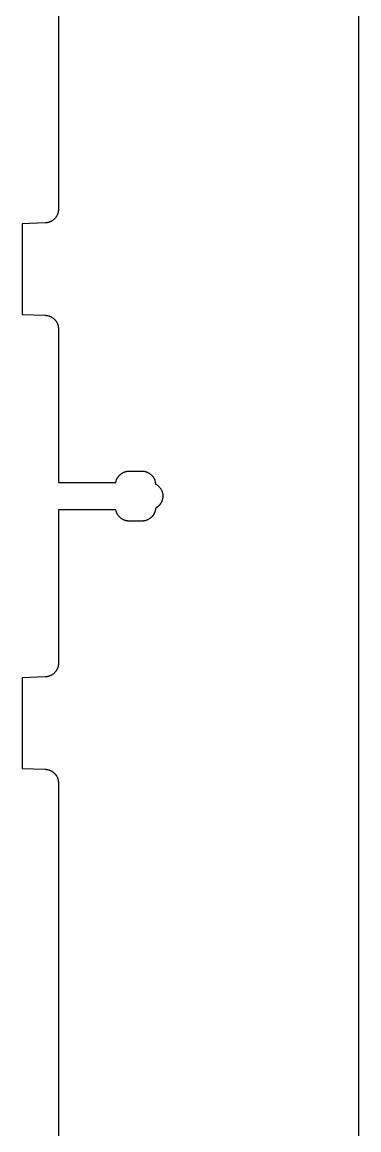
# Model space of a CAD drawing. Header units: metres. Extents: x 0 to 334, y 0 to 488.
# Drawn here: x -0.1 to 37, y 122 to 244 of the extents above; entities that cross this region are included whole.
import ezdxf

# ---------------------------------------------------------------- set-up
doc = ezdxf.new("R2010")
doc.units = ezdxf.units.M

msp = doc.modelspace()

# ---------------------------------------------------------------- linework, layer by layer
for p, q in [((37, 85.7178), (37, 446)), ((3.90039, 282.212), (3.90039, 223.389)), ((3.89648, 223.283), (3.89453, 223.258)), ((3.89746, 223.31), (3.89648, 223.283)), ((3.89941, 223.336), (3.89746, 223.31)), ((3.90039, 223.389), (3.89941, 223.362)), ((3.89941, 223.362), (3.89941, 223.336)), ((3.10449, 222.063), (3.03418, 222.028)), ((3.12695, 222.076), (3.10449, 222.063)), ((3.15039, 222.089), (3.12695, 222.076)), ((3.19531, 222.116), (3.15039, 222.089)), ((3.2168, 222.13), (3.19531, 222.116)), ((3.23926, 222.145), (3.2168, 222.13)), ((3.26074, 222.159), (3.23926, 222.145)), ((3.28125, 222.175), (3.26074, 222.159)), ((3.30273, 222.19), (3.28125, 222.175)), ((3.32324, 222.206), (3.30273, 222.19)), ((3.36426, 222.239), (3.32324, 222.206)), ((3.38379, 222.256), (3.36426, 222.239)), ((3.42285, 222.291), (3.38379, 222.256)), ((3.46094, 222.327), (3.42285, 222.291)), ((3.49707, 222.365), (3.46094, 222.327)), ((3.53223, 222.404), (3.49707, 222.365)), ((3.54883, 222.424), (3.53223, 222.404)), ((3.58203, 222.465), (3.54883, 222.424)), ((3.59766, 222.485), (3.58203, 222.465)), ((3.62891, 222.528), (3.59766, 222.485)), ((3.6582, 222.571), (3.62891, 222.528)), ((3.67188, 222.594), (3.6582, 222.571)), ((3.68555, 222.615), (3.67188, 222.594)), ((3.69922, 222.639), (3.68555, 222.615)), ((3.72461, 222.684), (3.69922, 222.639)), ((3.75977, 222.754), (3.72461, 222.684)), ((3.77051, 222.778), (3.75977, 222.754)), ((3.78027, 222.802), (3.77051, 222.778)), ((3.79102, 222.826), (3.78027, 222.802)), ((3.80078, 222.851), (3.79102, 222.826)), ((3.81836, 222.899), (3.80078, 222.851)), ((3.82617, 222.925), (3.81836, 222.899)), ((3.83398, 222.949), (3.82617, 222.925)), ((3.8418, 222.975), (3.83398, 222.949)), ((3.85547, 223.025), (3.8418, 222.975)), ((3.86719, 223.076), (3.85547, 223.025)), ((3.87207, 223.102), (3.86719, 223.076)), ((3.87695, 223.128), (3.87207, 223.102)), ((3.88184, 223.153), (3.87695, 223.128)), ((3.88574, 223.18), (3.88184, 223.153)), ((3.88867, 223.205), (3.88574, 223.18)), ((3.89453, 223.258), (3.88867, 223.205)), ((2.45215, 221.889), (-0.09961, 221.8)), ((-0.09961, 221.8), (-0.09961, 211.8)), ((2.47852, 221.891), (2.45215, 221.889)), ((2.50488, 221.892), (2.47852, 221.891)), ((2.53027, 221.894), (2.50488, 221.892)), ((2.58301, 221.899), (2.53027, 221.894)), ((2.6084, 221.902), (2.58301, 221.899)), ((2.63477, 221.906), (2.6084, 221.902)), ((2.66016, 221.911), (2.63477, 221.906)), ((2.68652, 221.916), (2.66016, 221.911)), ((2.71191, 221.921), (2.68652, 221.916)), ((2.7627, 221.933), (2.71191, 221.921)), ((2.81348, 221.946), (2.7627, 221.933)), ((2.83887, 221.954), (2.81348, 221.946)), ((2.86328, 221.962), (2.83887, 221.954)), ((2.88867, 221.97), (2.86328, 221.962)), ((2.91309, 221.979), (2.88867, 221.97)), ((2.9375, 221.988), (2.91309, 221.979)), ((2.96191, 221.997), (2.9375, 221.988)), ((2.98633, 222.008), (2.96191, 221.997)), ((3.00977, 222.018), (2.98633, 222.008)), ((3.03418, 222.028), (3.00977, 222.018)), ((-0.09961, 211.8), (2.45215, 211.711)), ((2.45215, 211.711), (2.47852, 211.71)), ((2.47852, 211.71), (2.50488, 211.708)), ((2.50488, 211.708), (2.53027, 211.706)), ((2.53027, 211.706), (2.58301, 211.7)), ((2.58301, 211.7), (2.6084, 211.697)), ((2.6084, 211.697), (2.63477, 211.693)), ((2.63477, 211.693), (2.66016, 211.689)), ((2.66016, 211.689), (2.68652, 211.685)), ((2.68652, 211.685), (2.78809, 211.661)), ((2.78809, 211.661), (2.81348, 211.653)), ((2.81348, 211.653), (2.83887, 211.646)), ((2.83887, 211.646), (2.86328, 211.639)), ((2.86328, 211.639), (2.88867, 211.63)), ((2.88867, 211.63), (2.9375, 211.612)), ((2.9375, 211.612), (2.98633, 211.593)), ((2.98633, 211.593), (3.00977, 211.582)), ((3.00977, 211.582), (3.03418, 211.571)), ((3.03418, 211.571), (3.10449, 211.536)), ((3.10449, 211.536), (3.12695, 211.523)), ((3.12695, 211.523), (3.15039, 211.511)), ((3.15039, 211.511), (3.19531, 211.483)), ((3.19531, 211.483), (3.2168, 211.47)), ((3.2168, 211.47), (3.23926, 211.455)), ((3.23926, 211.455), (3.26074, 211.44)), ((3.26074, 211.44), (3.28125, 211.426)), ((3.28125, 211.426), (3.30273, 211.41)), ((3.30273, 211.41), (3.32324, 211.394)), ((3.32324, 211.394), (3.34375, 211.378)), ((3.34375, 211.378), (3.36426, 211.361)), ((3.36426, 211.361), (3.44238, 211.291)), ((3.44238, 211.291), (3.47949, 211.254)), ((3.47949, 211.254), (3.49707, 211.234)), ((3.49707, 211.234), (3.51465, 211.216)), ((3.51465, 211.216), (3.53223, 211.196)), ((3.53223, 211.196), (3.54883, 211.176)), ((3.54883, 211.176), (3.56543, 211.156)), ((3.56543, 211.156), (3.58203, 211.136)), ((3.58203, 211.136), (3.59766, 211.114)), ((3.59766, 211.114), (3.61328, 211.094)), ((3.61328, 211.094), (3.62891, 211.072)), ((3.62891, 211.072), (3.64355, 211.051)), ((3.64355, 211.051), (3.6582, 211.028)), ((3.6582, 211.028), (3.67188, 211.007)), ((3.67188, 211.007), (3.69922, 210.962)), ((3.69922, 210.962), (3.71191, 210.939)), ((3.71191, 210.939), (3.72461, 210.916)), ((3.72461, 210.916), (3.75977, 210.846)), ((3.75977, 210.846), (3.77051, 210.822)), ((3.77051, 210.822), (3.78027, 210.798)), ((3.78027, 210.798), (3.79102, 210.773)), ((3.79102, 210.773), (3.80078, 210.749)), ((3.80078, 210.749), (3.81836, 210.7)), ((3.81836, 210.7), (3.82617, 210.676)), ((3.82617, 210.676), (3.8418, 210.625)), ((3.8418, 210.625), (3.85547, 210.574)), ((3.85547, 210.574), (3.86719, 210.523)), ((3.86719, 210.523), (3.87695, 210.473)), ((3.87695, 210.473), (3.88184, 210.446)), ((3.88184, 210.446), (3.88574, 210.421)), ((3.88574, 210.421), (3.8916, 210.368)), ((3.8916, 210.368), (3.89453, 210.343)), ((3.89453, 210.343), (3.89648, 210.316)), ((3.89648, 210.316), (3.89746, 210.29)), ((3.89746, 210.29), (3.89941, 210.264)), ((3.89941, 210.264), (3.89941, 210.238)), ((3.89941, 210.238), (3.90039, 210.212)), ((3.90039, 210.212), (3.90039, 193.3)), ((10.5078, 193.961), (10.5244, 193.981)), ((10.5244, 193.981), (10.54, 194.002)), ((10.54, 194.002), (10.5566, 194.021)), ((10.5566, 194.021), (10.5918, 194.061)), ((10.5918, 194.061), (10.6094, 194.079)), ((10.6094, 194.079), (10.627, 194.099)), ((10.627, 194.099), (10.6455, 194.117)), ((10.6455, 194.117), (10.6826, 194.152)), ((10.6826, 194.152), (10.7217, 194.188)), ((10.7217, 194.188), (10.7422, 194.204)), ((10.7422, 194.204), (10.7617, 194.221)), ((10.7617, 194.221), (10.8027, 194.252)), ((10.8027, 194.252), (10.8242, 194.268)), ((10.8242, 194.268), (10.8447, 194.282)), ((10.8447, 194.282), (10.8662, 194.297)), ((10.8662, 194.297), (10.8887, 194.312)), ((10.8887, 194.312), (10.9102, 194.325)), ((10.9102, 194.325), (10.9326, 194.339)), ((10.9326, 194.339), (10.9775, 194.364)), ((10.9775, 194.364), (11.001, 194.377)), ((11.001, 194.377), (11.0234, 194.389)), ((11.0234, 194.389), (11.0469, 194.4)), ((11.0469, 194.4), (11.0938, 194.422)), ((11.0938, 194.422), (11.1182, 194.433)), ((11.1182, 194.433), (11.1416, 194.442)), ((11.1416, 194.442), (11.166, 194.452)), ((11.166, 194.452), (11.2148, 194.47)), ((11.2148, 194.47), (11.2402, 194.478)), ((11.2402, 194.478), (11.2891, 194.493)), ((11.2891, 194.493), (11.3145, 194.5)), ((11.3145, 194.5), (11.3906, 194.518)), ((11.3906, 194.518), (11.4668, 194.532)), ((11.4668, 194.532), (11.4932, 194.535)), ((11.4932, 194.535), (11.5186, 194.539)), ((11.5186, 194.539), (11.5439, 194.542)), ((11.5439, 194.542), (11.5703, 194.544)), ((11.5703, 194.544), (11.5957, 194.547)), ((11.5957, 194.547), (11.6484, 194.549)), ((11.6484, 194.549), (11.6738, 194.55)), ((11.6738, 194.55), (13.126, 194.55)), ((13.126, 194.55), (13.2041, 194.547)), ((13.2041, 194.547), (13.2295, 194.544)), ((13.2295, 194.544), (13.2559, 194.542)), ((13.2559, 194.542), (13.2812, 194.539)), ((13.2812, 194.539), (13.3076, 194.535)), ((13.3076, 194.535), (13.333, 194.532)), ((13.333, 194.532), (13.4092, 194.518)), ((13.4092, 194.518), (13.4854, 194.5)), ((13.4854, 194.5), (13.5107, 194.493)), ((13.5107, 194.493), (13.5352, 194.485)), ((13.5352, 194.485), (13.5605, 194.478)), ((13.5605, 194.478), (13.585, 194.47)), ((13.585, 194.47), (13.6338, 194.452)), ((13.6338, 194.452), (13.6582, 194.442)), ((13.6582, 194.442), (13.6816, 194.433)), ((13.6816, 194.433), (13.7061, 194.422)), ((13.7061, 194.422), (13.7529, 194.4)), ((13.7529, 194.4), (13.7998, 194.377)), ((13.7998, 194.377), (13.8672, 194.339)), ((13.8672, 194.339), (13.9121, 194.312)), ((13.9121, 194.312), (13.9766, 194.268)), ((13.9766, 194.268), (14.0381, 194.221)), ((14.0381, 194.221), (14.0586, 194.204)), ((14.0586, 194.204), (14.0781, 194.188)), ((14.0781, 194.188), (14.1172, 194.152)), ((14.1172, 194.152), (14.1543, 194.117)), ((14.1543, 194.117), (14.1729, 194.099)), ((14.1729, 194.099), (14.1904, 194.079)), ((14.1904, 194.079), (14.209, 194.061)), ((14.209, 194.061), (14.2256, 194.041)), ((14.2256, 194.041), (14.2432, 194.021)), ((14.2432, 194.021), (14.2598, 194.002)), ((14.2598, 194.002), (14.2754, 193.981)), ((14.2754, 193.981), (14.292, 193.961)), ((3.90039, 193.3), (10.2207, 193.3)), ((10.2207, 193.3), (10.2256, 193.325)), ((10.2256, 193.325), (10.2305, 193.352)), ((10.2305, 193.352), (10.2363, 193.377)), ((10.2363, 193.377), (10.2422, 193.401)), ((10.2422, 193.401), (10.248, 193.427)), ((10.248, 193.427), (10.2617, 193.478)), ((10.2617, 193.478), (10.2773, 193.526)), ((10.2773, 193.526), (10.2949, 193.575)), ((10.2949, 193.575), (10.3145, 193.624)), ((10.3145, 193.624), (10.3242, 193.647)), ((10.3242, 193.647), (10.335, 193.672)), ((10.335, 193.672), (10.3457, 193.695)), ((10.3457, 193.695), (10.3691, 193.742)), ((10.3691, 193.742), (10.3809, 193.765)), ((10.3809, 193.765), (10.3936, 193.787)), ((10.3936, 193.787), (10.4072, 193.81)), ((10.4072, 193.81), (10.4199, 193.832)), ((10.4199, 193.832), (10.4336, 193.854)), ((10.4336, 193.854), (10.4922, 193.94)), ((10.4922, 193.94), (10.5078, 193.961)), ((14.292, 193.961), (14.3076, 193.94)), ((14.3076, 193.94), (14.3223, 193.919)), ((14.3223, 193.919), (14.3379, 193.897)), ((14.3379, 193.897), (14.3516, 193.876)), ((14.3516, 193.876), (14.3662, 193.854)), ((14.3662, 193.854), (14.3936, 193.81)), ((14.3936, 193.81), (14.4189, 193.765)), ((14.4189, 193.765), (14.4307, 193.742)), ((14.4307, 193.742), (14.4541, 193.695)), ((14.4541, 193.695), (14.4648, 193.672)), ((14.4648, 193.672), (14.4756, 193.647)), ((14.4756, 193.647), (14.4854, 193.624)), ((14.4854, 193.624), (14.5049, 193.575)), ((14.5049, 193.575), (14.5225, 193.526)), ((14.5225, 193.526), (14.5381, 193.478)), ((14.5381, 193.478), (14.5586, 193.401)), ((14.5586, 193.401), (14.5645, 193.377)), ((14.5645, 193.377), (14.5693, 193.352)), ((14.5693, 193.352), (14.5742, 193.325)), ((14.5742, 193.325), (14.5791, 193.3)), ((14.5791, 193.3), (14.5791, 193.138)), ((14.5791, 193.138), (14.6025, 193.126)), ((14.6025, 193.126), (14.6475, 193.101)), ((14.6475, 193.101), (14.6924, 193.073)), ((14.6924, 193.073), (14.7139, 193.06)), ((14.7139, 193.06), (14.7363, 193.046)), ((14.7363, 193.046), (14.7578, 193.031)), ((14.7578, 193.031), (14.7783, 193.016)), ((14.7783, 193.016), (14.7998, 193)), ((14.7998, 193), (14.8408, 192.969)), ((14.8408, 192.969), (14.8604, 192.952)), ((14.8604, 192.952), (14.8809, 192.936)), ((14.8809, 192.936), (14.9004, 192.918)), ((14.9004, 192.918), (14.9189, 192.9)), ((14.9189, 192.9), (14.9385, 192.883)), ((14.9385, 192.883), (14.9756, 192.846)), ((14.9756, 192.846), (14.9932, 192.827)), ((14.9932, 192.827), (15.0107, 192.808)), ((15.0107, 192.808), (15.0283, 192.789)), ((15.0283, 192.789), (15.0449, 192.769)), ((15.0449, 192.769), (15.0615, 192.749)), ((15.0615, 192.749), (15.0781, 192.729)), ((15.0781, 192.729), (15.1094, 192.688)), ((15.1094, 192.688), (15.125, 192.666)), ((15.125, 192.666), (15.1543, 192.623)), ((15.1543, 192.623), (15.168, 192.602)), ((15.168, 192.602), (15.1953, 192.557)), ((15.1953, 192.557), (15.2207, 192.512)), ((15.2207, 192.512), (15.2559, 192.441)), ((15.2559, 192.441), (15.2773, 192.395)), ((15.2773, 192.395), (15.2871, 192.37)), ((15.2871, 192.37), (15.2969, 192.347)), ((15.2969, 192.347), (15.3066, 192.322)), ((15.3066, 192.322), (15.3154, 192.298)), ((15.3154, 192.298), (15.3232, 192.272)), ((15.3232, 192.272), (15.3389, 192.224)), ((15.3389, 192.224), (15.3594, 192.147)), ((15.3594, 192.147), (15.3652, 192.123)), ((15.3652, 192.123), (15.3701, 192.097)), ((15.3799, 191.554), (15.3652, 191.478)), ((15.3701, 192.097), (15.3799, 192.046)), ((15.3799, 192.046), (15.3838, 192.021)), ((15.3838, 191.58), (15.3799, 191.554)), ((15.3838, 192.021), (15.3877, 191.994)), ((15.3877, 191.605), (15.3838, 191.58)), ((15.3877, 191.994), (15.3906, 191.969)), ((15.3906, 191.631), (15.3877, 191.605)), ((15.3906, 191.969), (15.3936, 191.942)), ((15.3936, 191.657), (15.3906, 191.631)), ((15.3936, 191.942), (15.3955, 191.917)), ((15.3955, 191.683), (15.3936, 191.657)), ((15.3955, 191.917), (15.3975, 191.891)), ((15.3975, 191.709), (15.3955, 191.683)), ((15.3975, 191.891), (15.4004, 191.813)), ((15.4004, 191.787), (15.3975, 191.709)), ((15.4004, 191.813), (15.4004, 191.787)), ((14.6025, 190.475), (14.5791, 190.463)), ((14.5791, 190.463), (14.5791, 190.3)), ((14.6699, 190.513), (14.6025, 190.475)), ((14.6924, 190.526), (14.6699, 190.513)), ((14.7139, 190.54), (14.6924, 190.526)), ((14.7363, 190.555), (14.7139, 190.54)), ((14.7578, 190.569), (14.7363, 190.555)), ((14.7783, 190.584), (14.7578, 190.569)), ((14.7998, 190.6), (14.7783, 190.584)), ((14.8203, 190.615), (14.7998, 190.6)), ((14.8408, 190.632), (14.8203, 190.615)), ((14.8604, 190.648), (14.8408, 190.632)), ((14.8809, 190.665), (14.8604, 190.648)), ((14.9004, 190.682), (14.8809, 190.665)), ((14.957, 190.735), (14.9004, 190.682)), ((14.9756, 190.754), (14.957, 190.735)), ((14.9932, 190.772), (14.9756, 190.754)), ((15.0283, 190.812), (14.9932, 190.772)), ((15.0449, 190.831), (15.0283, 190.812)), ((15.0615, 190.852), (15.0449, 190.831)), ((15.0781, 190.871), (15.0615, 190.852)), ((15.0938, 190.892), (15.0781, 190.871)), ((15.1094, 190.913), (15.0938, 190.892)), ((15.125, 190.934), (15.1094, 190.913)), ((15.1543, 190.977), (15.125, 190.934)), ((15.168, 190.999), (15.1543, 190.977)), ((15.1816, 191.021), (15.168, 190.999)), ((15.1953, 191.043), (15.1816, 191.021)), ((15.208, 191.065), (15.1953, 191.043)), ((15.2207, 191.089), (15.208, 191.065)), ((15.2324, 191.111), (15.2207, 191.089)), ((15.2559, 191.158), (15.2324, 191.111)), ((15.2666, 191.182), (15.2559, 191.158)), ((15.2773, 191.206), (15.2666, 191.182)), ((15.2871, 191.229), (15.2773, 191.206)), ((15.3066, 191.278), (15.2871, 191.229)), ((15.3154, 191.303), (15.3066, 191.278)), ((15.3311, 191.352), (15.3154, 191.303)), ((15.3389, 191.377), (15.3311, 191.352)), ((15.3457, 191.401), (15.3389, 191.377)), ((15.3594, 191.452), (15.3457, 191.401)), ((15.3652, 191.478), (15.3594, 191.452)), ((10.2207, 190.3), (3.90039, 190.3)), ((3.90039, 190.3), (3.90039, 173.389)), ((10.2305, 190.249), (10.2207, 190.3)), ((10.248, 190.173), (10.2305, 190.249)), ((10.2549, 190.147), (10.248, 190.173)), ((10.2617, 190.123), (10.2549, 190.147)), ((10.2695, 190.098), (10.2617, 190.123)), ((10.2773, 190.073), (10.2695, 190.098)), ((10.2949, 190.024), (10.2773, 190.073)), ((10.3145, 189.976), (10.2949, 190.024)), ((10.3242, 189.952), (10.3145, 189.976)), ((10.335, 189.929), (10.3242, 189.952)), ((10.3457, 189.904), (10.335, 189.929)), ((10.3574, 189.882), (10.3457, 189.904)), ((10.3809, 189.835), (10.3574, 189.882)), ((10.3936, 189.812), (10.3809, 189.835)), ((10.4072, 189.79), (10.3936, 189.812)), ((10.4199, 189.768), (10.4072, 189.79)), ((10.4336, 189.746), (10.4199, 189.768)), ((10.4482, 189.724), (10.4336, 189.746)), ((10.4775, 189.681), (10.4482, 189.724)), ((10.4922, 189.66), (10.4775, 189.681)), ((10.5078, 189.64), (10.4922, 189.66)), ((10.5244, 189.619), (10.5078, 189.64)), ((10.54, 189.599), (10.5244, 189.619)), ((10.5566, 189.578), (10.54, 189.599)), ((10.5918, 189.539), (10.5566, 189.578)), ((10.627, 189.502), (10.5918, 189.539)), ((10.6641, 189.465), (10.627, 189.502)), ((10.6826, 189.447), (10.6641, 189.465)), ((10.7021, 189.43), (10.6826, 189.447)), ((10.7217, 189.413), (10.7021, 189.43)), ((10.7422, 189.396), (10.7217, 189.413)), ((10.7617, 189.38), (10.7422, 189.396)), ((10.7822, 189.363), (10.7617, 189.38)), ((10.8027, 189.348), (10.7822, 189.363)), ((10.8242, 189.332), (10.8027, 189.348)), ((10.8447, 189.317), (10.8242, 189.332)), ((10.8662, 189.303), (10.8447, 189.317)), ((10.8887, 189.288), (10.8662, 189.303)), ((10.9102, 189.274), (10.8887, 189.288)), ((10.9326, 189.261), (10.9102, 189.274)), ((10.9775, 189.235), (10.9326, 189.261)), ((11.001, 189.223), (10.9775, 189.235)), ((11.0234, 189.211), (11.001, 189.223)), ((11.0469, 189.199), (11.0234, 189.211)), ((11.0938, 189.178), (11.0469, 189.199)), ((11.1182, 189.168), (11.0938, 189.178)), ((11.1416, 189.157), (11.1182, 189.168)), ((11.166, 189.148), (11.1416, 189.157)), ((11.1904, 189.139), (11.166, 189.148)), ((11.2148, 189.131), (11.1904, 189.139)), ((11.2402, 189.122), (11.2148, 189.131)), ((11.2646, 189.114), (11.2402, 189.122)), ((11.2891, 189.107), (11.2646, 189.114)), ((11.3398, 189.094), (11.2891, 189.107)), ((13.5107, 189.107), (13.46, 189.094)), ((13.5352, 189.114), (13.5107, 189.107)), ((13.5605, 189.122), (13.5352, 189.114)), ((13.585, 189.131), (13.5605, 189.122)), ((13.6094, 189.139), (13.585, 189.131)), ((13.6338, 189.148), (13.6094, 189.139)), ((13.6582, 189.157), (13.6338, 189.148)), ((13.6816, 189.168), (13.6582, 189.157)), ((13.7061, 189.178), (13.6816, 189.168)), ((13.7529, 189.199), (13.7061, 189.178)), ((13.7998, 189.223), (13.7529, 189.199)), ((13.8672, 189.261), (13.7998, 189.223)), ((13.9121, 189.288), (13.8672, 189.261)), ((13.9766, 189.332), (13.9121, 189.288)), ((14.0176, 189.363), (13.9766, 189.332)), ((14.0586, 189.396), (14.0176, 189.363)), ((14.0977, 189.43), (14.0586, 189.396)), ((14.1172, 189.447), (14.0977, 189.43)), ((14.1357, 189.465), (14.1172, 189.447)), ((14.1729, 189.502), (14.1357, 189.465)), ((14.1904, 189.521), (14.1729, 189.502)), ((14.209, 189.539), (14.1904, 189.521)), ((14.2256, 189.559), (14.209, 189.539)), ((14.2432, 189.578), (14.2256, 189.559)), ((14.2598, 189.599), (14.2432, 189.578)), ((14.2754, 189.619), (14.2598, 189.599)), ((14.292, 189.64), (14.2754, 189.619)), ((14.3076, 189.66), (14.292, 189.64)), ((14.3223, 189.681), (14.3076, 189.66)), ((14.3379, 189.702), (14.3223, 189.681)), ((14.3516, 189.724), (14.3379, 189.702)), ((14.3662, 189.746), (14.3516, 189.724)), ((14.3799, 189.768), (14.3662, 189.746)), ((14.3936, 189.79), (14.3799, 189.768)), ((14.4189, 189.835), (14.3936, 189.79)), ((14.4424, 189.882), (14.4189, 189.835)), ((14.4541, 189.904), (14.4424, 189.882)), ((14.4648, 189.929), (14.4541, 189.904)), ((14.4756, 189.952), (14.4648, 189.929)), ((14.4854, 189.976), (14.4756, 189.952)), ((14.5049, 190.024), (14.4854, 189.976)), ((14.5225, 190.073), (14.5049, 190.024)), ((14.5303, 190.098), (14.5225, 190.073)), ((14.5381, 190.123), (14.5303, 190.098)), ((14.5449, 190.147), (14.5381, 190.123)), ((14.5586, 190.198), (14.5449, 190.147)), ((14.5645, 190.224), (14.5586, 190.198)), ((14.5791, 190.3), (14.5645, 190.224)), ((11.3906, 189.082), (11.3398, 189.094)), ((11.4414, 189.072), (11.3906, 189.082)), ((11.4668, 189.068), (11.4414, 189.072)), ((11.4932, 189.064), (11.4668, 189.068)), ((11.5186, 189.061), (11.4932, 189.064)), ((11.5439, 189.058), (11.5186, 189.061)), ((11.5703, 189.056), (11.5439, 189.058)), ((11.5957, 189.054), (11.5703, 189.056)), ((11.6221, 189.052), (11.5957, 189.054)), ((11.6738, 189.05), (11.6221, 189.052)), ((13.126, 189.05), (11.6738, 189.05)), ((13.1777, 189.052), (13.126, 189.05)), ((13.2041, 189.054), (13.1777, 189.052)), ((13.2295, 189.056), (13.2041, 189.054)), ((13.2559, 189.058), (13.2295, 189.056)), ((13.2812, 189.061), (13.2559, 189.058)), ((13.3076, 189.064), (13.2812, 189.061)), ((13.3584, 189.072), (13.3076, 189.064)), ((13.4092, 189.082), (13.3584, 189.072)), ((13.46, 189.094), (13.4092, 189.082)), ((3.89453, 173.258), (3.88867, 173.205)), ((3.89648, 173.283), (3.89453, 173.258)), ((3.89746, 173.31), (3.89648, 173.283)), ((3.89941, 173.336), (3.89746, 173.31)), ((3.90039, 173.389), (3.89941, 173.362)), ((3.89941, 173.362), (3.89941, 173.336)), ((3.03418, 172.028), (3.00977, 172.018)), ((3.10449, 172.063), (3.03418, 172.028)), ((3.12695, 172.076), (3.10449, 172.063)), ((3.15039, 172.089), (3.12695, 172.076)), ((3.19531, 172.116), (3.15039, 172.089)), ((3.2168, 172.13), (3.19531, 172.116)), ((3.23926, 172.145), (3.2168, 172.13)), ((3.26074, 172.159), (3.23926, 172.145)), ((3.28125, 172.175), (3.26074, 172.159)), ((3.30273, 172.19), (3.28125, 172.175)), ((3.32324, 172.206), (3.30273, 172.19)), ((3.36426, 172.239), (3.32324, 172.206)), ((3.38379, 172.256), (3.36426, 172.239)), ((3.42285, 172.291), (3.38379, 172.256)), ((3.46094, 172.327), (3.42285, 172.291)), ((3.49707, 172.365), (3.46094, 172.327)), ((3.53223, 172.404), (3.49707, 172.365)), ((3.54883, 172.424), (3.53223, 172.404)), ((3.58203, 172.465), (3.54883, 172.424)), ((3.59766, 172.485), (3.58203, 172.465)), ((3.62891, 172.528), (3.59766, 172.485)), ((3.6582, 172.571), (3.62891, 172.528)), ((3.67188, 172.594), (3.6582, 172.571)), ((3.68555, 172.615), (3.67188, 172.594)), ((3.69922, 172.639), (3.68555, 172.615)), ((3.72461, 172.684), (3.69922, 172.639)), ((3.75977, 172.754), (3.72461, 172.684)), ((3.77051, 172.778), (3.75977, 172.754)), ((3.78027, 172.802), (3.77051, 172.778)), ((3.79102, 172.826), (3.78027, 172.802)), ((3.80078, 172.851), (3.79102, 172.826)), ((3.81836, 172.899), (3.80078, 172.851)), ((3.82617, 172.925), (3.81836, 172.899)), ((3.83398, 172.949), (3.82617, 172.925)), ((3.8418, 172.975), (3.83398, 172.949)), ((3.85547, 173.025), (3.8418, 172.975)), ((3.86719, 173.076), (3.85547, 173.025)), ((3.87207, 173.102), (3.86719, 173.076)), ((3.87695, 173.128), (3.87207, 173.102)), ((3.88184, 173.153), (3.87695, 173.128)), ((3.88574, 173.18), (3.88184, 173.153)), ((3.88867, 173.205), (3.88574, 173.18)), ((2.45215, 171.889), (-0.09961, 171.8)), ((-0.09961, 171.8), (-0.09961, 161.8)), ((2.47852, 171.891), (2.45215, 171.889)), ((2.50488, 171.892), (2.47852, 171.891)), ((2.53027, 171.894), (2.50488, 171.892)), ((2.58301, 171.899), (2.53027, 171.894)), ((2.6084, 171.902), (2.58301, 171.899)), ((2.63477, 171.906), (2.6084, 171.902)), ((2.66016, 171.911), (2.63477, 171.906)), ((2.68652, 171.916), (2.66016, 171.911)), ((2.71191, 171.921), (2.68652, 171.916)), ((2.7627, 171.933), (2.71191, 171.921)), ((2.81348, 171.946), (2.7627, 171.933)), ((2.83887, 171.954), (2.81348, 171.946)), ((2.86328, 171.962), (2.83887, 171.954)), ((2.88867, 171.97), (2.86328, 171.962)), ((2.91309, 171.979), (2.88867, 171.97)), ((2.9375, 171.988), (2.91309, 171.979)), ((2.96191, 171.997), (2.9375, 171.988)), ((2.98633, 172.008), (2.96191, 171.997)), ((3.00977, 172.018), (2.98633, 172.008)), ((-0.09961, 161.8), (2.45215, 161.711)), ((2.45215, 161.711), (2.47852, 161.71)), ((2.47852, 161.71), (2.50488, 161.708)), ((2.50488, 161.708), (2.53027, 161.706)), ((2.53027, 161.706), (2.58301, 161.7)), ((2.58301, 161.7), (2.6084, 161.697)), ((2.6084, 161.697), (2.63477, 161.693)), ((2.63477, 161.693), (2.66016, 161.689)), ((2.66016, 161.689), (2.68652, 161.685)), ((2.68652, 161.685), (2.78809, 161.661)), ((2.78809, 161.661), (2.81348, 161.653)), ((2.81348, 161.653), (2.83887, 161.646)), ((2.83887, 161.646), (2.86328, 161.639)), ((2.86328, 161.639), (2.88867, 161.63)), ((2.88867, 161.63), (2.9375, 161.612)), ((2.9375, 161.612), (2.98633, 161.593)), ((2.98633, 161.593), (3.00977, 161.582)), ((3.00977, 161.582), (3.03418, 161.571)), ((3.03418, 161.571), (3.10449, 161.536)), ((3.10449, 161.536), (3.12695, 161.523)), ((3.12695, 161.523), (3.15039, 161.511)), ((3.15039, 161.511), (3.19531, 161.483)), ((3.19531, 161.483), (3.2168, 161.47)), ((3.2168, 161.47), (3.23926, 161.455)), ((3.23926, 161.455), (3.26074, 161.44)), ((3.26074, 161.44), (3.28125, 161.426)), ((3.28125, 161.426), (3.30273, 161.41)), ((3.30273, 161.41), (3.32324, 161.394)), ((3.32324, 161.394), (3.34375, 161.378)), ((3.34375, 161.378), (3.36426, 161.361)), ((3.36426, 161.361), (3.44238, 161.291)), ((3.44238, 161.291), (3.47949, 161.254)), ((3.47949, 161.254), (3.49707, 161.234)), ((3.49707, 161.234), (3.51465, 161.216)), ((3.51465, 161.216), (3.53223, 161.196)), ((3.53223, 161.196), (3.54883, 161.176)), ((3.54883, 161.176), (3.56543, 161.156)), ((3.56543, 161.156), (3.58203, 161.136)), ((3.58203, 161.136), (3.59766, 161.114)), ((3.59766, 161.114), (3.61328, 161.094)), ((3.61328, 161.094), (3.62891, 161.072)), ((3.62891, 161.072), (3.64355, 161.051)), ((3.64355, 161.051), (3.6582, 161.028)), ((3.6582, 161.028), (3.67188, 161.007)), ((3.67188, 161.007), (3.69922, 160.962)), ((3.69922, 160.962), (3.71191, 160.939)), ((3.71191, 160.939), (3.72461, 160.916)), ((3.72461, 160.916), (3.75977, 160.846)), ((3.75977, 160.846), (3.77051, 160.822)), ((3.77051, 160.822), (3.78027, 160.798)), ((3.78027, 160.798), (3.79102, 160.773)), ((3.79102, 160.773), (3.80078, 160.749)), ((3.80078, 160.749), (3.81836, 160.7)), ((3.81836, 160.7), (3.82617, 160.676)), ((3.82617, 160.676), (3.8418, 160.625)), ((3.8418, 160.625), (3.85547, 160.574)), ((3.85547, 160.574), (3.86719, 160.523)), ((3.86719, 160.523), (3.87695, 160.473)), ((3.87695, 160.473), (3.88184, 160.446)), ((3.88184, 160.446), (3.88574, 160.421)), ((3.88574, 160.421), (3.8916, 160.368)), ((3.8916, 160.368), (3.89453, 160.343)), ((3.89453, 160.343), (3.89648, 160.316)), ((3.89648, 160.316), (3.89746, 160.29)), ((3.89746, 160.29), (3.89941, 160.264)), ((3.89941, 160.264), (3.89941, 160.238)), ((3.89941, 160.238), (3.90039, 160.212)), ((3.90039, 160.212), (3.90039, 101.389))]:
    msp.add_line(p, q)

doc.saveas('drawing.dxf')
